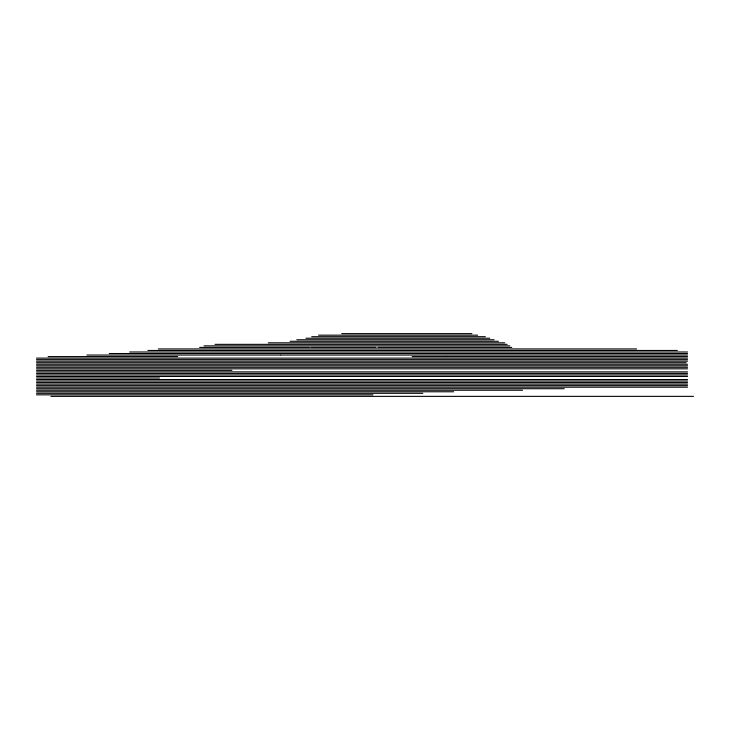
<?xml version="1.0" encoding="UTF-8"?>
<svg xmlns="http://www.w3.org/2000/svg" width="730" height="730" viewBox="0 0 730 730"><rect width="100%" height="100%" fill="white"/><g stroke="black" fill="none" stroke-linecap="round" stroke-linejoin="round"><path stroke-width="1.09" d="M341.722 333.637L471.872 333.637M318.59 335.17L477.666 335.17M311.728 336.694L485.313 336.694M305.925 338.227L489.748 338.227M296.809 339.76L494.073 339.76M290.102 341.284L498.426 341.284M268.284 342.817L504.722 342.817M215.012 344.35L507.14 344.35M204.017 345.874L509.741 345.874M199.618 347.407L309.584 347.407M310.651 347.407L376.16 347.407M377.802 347.407L511.748 347.407M158.328 348.94L636.633 348.94M147.898 350.464L677.33 350.464M129.648 351.997L687.523 351.997M109.272 353.53L687.523 353.53M86.916 355.054L280.621 355.054M280.95 355.054L687.523 355.054M48.143 356.587L177.709 356.587M412.131 356.587L445.665 356.587M445.939 356.587L687.523 356.587M36.5 358.12L687.523 358.12M36.5 359.644L687.523 359.644M36.5 361.177L687.523 361.177M36.5 362.71L686.163 362.71M36.5 364.233L687.523 364.233M36.5 365.766L687.523 365.766M36.5 367.29L687.523 367.29M36.5 368.823L687.523 368.823M36.5 370.356L231.912 370.356M36.5 371.88L687.523 371.88M36.5 373.413L687.523 373.413M36.5 374.946L687.523 374.946M36.5 376.47L687.523 376.47M36.5 378.003L159.478 378.003M36.5 379.536L687.523 379.536M36.5 381.06L687.523 381.06M36.5 382.593L687.523 382.593M36.5 384.126L687.523 384.126M36.5 385.65L687.523 385.65M36.5 387.183L687.523 387.183M36.5 388.716L564.263 388.716M36.5 390.24L522.507 390.24M36.5 391.773L453.649 391.773M36.5 393.306L422.807 393.306M36.5 394.83L372.939 394.83M50.881 396.363L693.5 396.363"/></g></svg>
